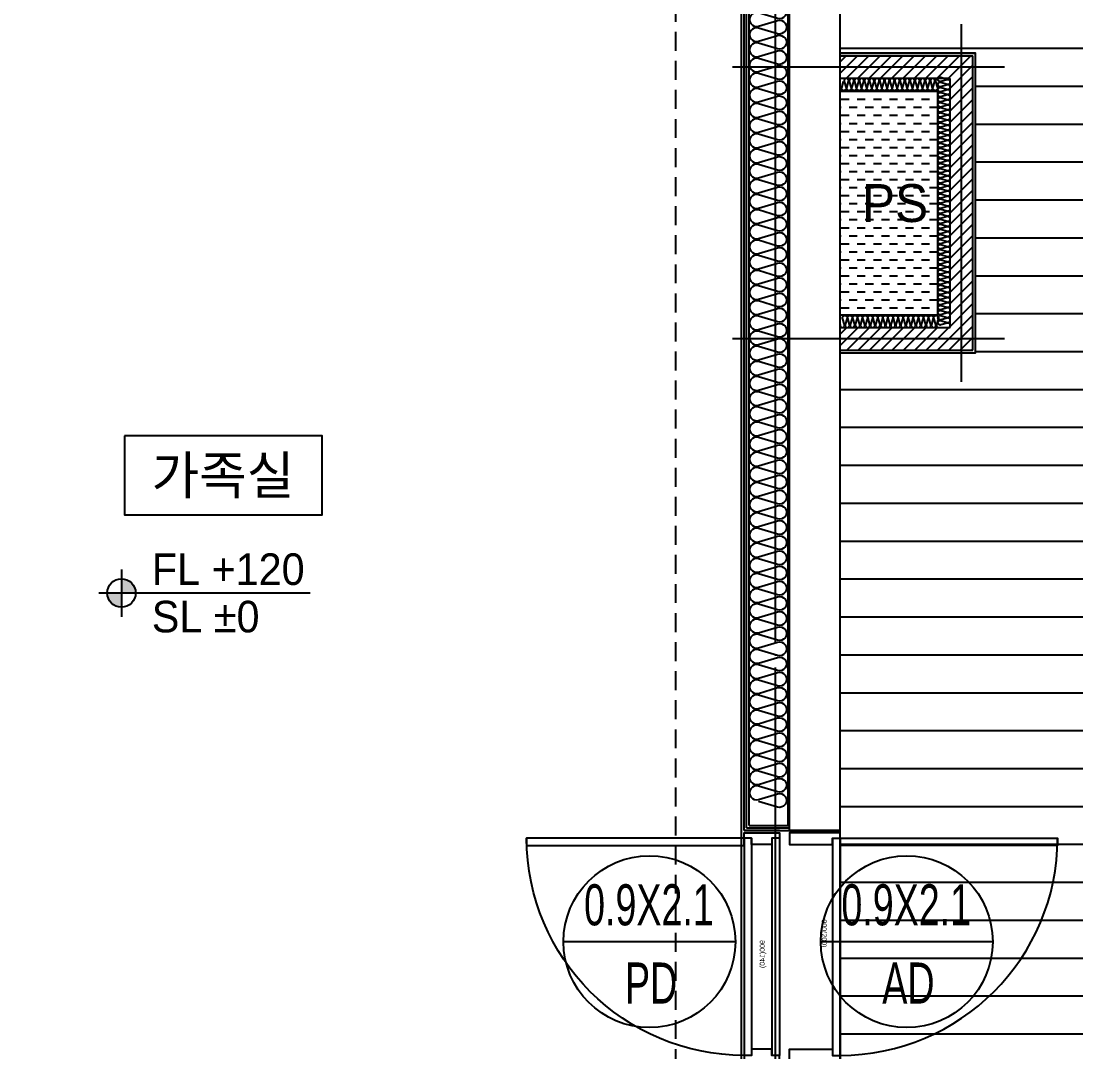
# Model space of a CAD drawing. Header units: millimetres. Extents: x -24416 to 92204, y -190080 to 23760.
# Drawn here: x 77509 to 81682, y -148034 to -143956 of the extents above; entities that cross this region are included whole.
import ezdxf
from ezdxf.enums import TextEntityAlignment as Align
from ezdxf.xclip import XClip

# ---------------------------------------------------------------- set-up
doc = ezdxf.new("R2010")
doc.units = ezdxf.units.MM
doc.header["$LTSCALE"] = 50
doc.header["$XCLIPFRAME"] = 0
for name, pattern in [('AUDIT_D_220706163347-0', [0]), ('CEN', [62, 60, -1, 0, -1]), ('HID', [2.3, 1.5, -0.8])]:
    doc.linetypes.add(name, pattern=pattern)
for name, color, linetype in [('A-SOL252', 252, 'Continuous'), ('A-레벨', 7, 'AUDIT_D_220706163347-0'), ('A-창호부호', 4, 'Continuous'), ('A_HAT', 8, 'Continuous'), ('CEN_CON', 1, 'CEN'), ('CONC', 2, 'Continuous'), ('dan1', 7, 'HID'), ('DOOR', 4, 'Continuous'), ('FIN', 6, 'Continuous'), ('HAT', 5, 'Continuous'), ('INS', 8, 'Continuous'), ('ROM', 7, 'AUDIT_D_220706163347-0'), ('WAL', 3, 'Continuous'), ('WAL_DRY', 7, 'Continuous'), ('실명', 3, 'AUDIT_D_220706163347-0'), ('실명박스', 7, 'AUDIT_D_220706163347-0')]:
    doc.layers.add(name, color=color, linetype=linetype)
doc.layers.add('MC', color=135, linetype='Continuous', plot=False)
doc.layers.add('X - 단위세대$0$0_임시', color=134, linetype='Continuous', plot=False)
doc.styles.add('HAUD01', font='Dotum.ttf')
doc.styles.add('HAUD02', font='Dotum.ttf', dxfattribs={"width": 0.8})

# ---------------------------------------------------------------- blocks, each defined once
blk = doc.blocks.new('WD-900(200)')
at = {"layer": 'DOOR'}
for p, q in [((20, 200), (880, 200)), ((20, 170), (880, 170))]:
    blk.add_line(p, q, dxfattribs=at)
blk.add_lwpolyline([(20, 200), (20, 1060), (50, 1060), (50, 200), (20, 200)], dxfattribs=at)
for points in [[(45, 170), (20, 170), (20, 200), (0, 200), (0, 0), (45, 0)], [(855, 170), (880, 170), (880, 200), (900, 200), (900, 0), (855, 0)]]:
    blk.add_lwpolyline(points, close=True, dxfattribs=at)
blk.add_arc((20, 200), 860, 0, 90, dxfattribs=at)
at = {"layer": 'X - 단위세대$0$0_임시'}
for p, q in [((-10, 0), (-10, 200)), ((910, 0), (910, 200))]:
    blk.add_line(p, q, dxfattribs=at)
at = {"layer": 'X - 단위세대$0$0_임시', "style": 'HAUD02'}
blk.add_text('900(200)', height=20, dxfattribs=at).set_placement((397.3, 135), align=Align.MIDDLE)
blk = doc.blocks.new('insul1')
blk.add_lwpolyline([(0, 0.25, 1.344031), (0.35, 0.25), (0.2, 0.75, -1.344031), (0.55, 0.75), (0.4, 0.25)], format="xyb")
blk = doc.blocks.new('PD-900(140)')
at = {"layer": 'DOOR'}
for p, q in [((20, 140), (880, 140)), ((20, 110), (880, 110)), ((20, 30), (880, 30)), ((20, 0), (880, 0))]:
    blk.add_line(p, q, dxfattribs=at)
blk.add_lwpolyline([(20, 140), (20, 1000), (50, 1000), (50, 140), (20, 140)], dxfattribs=at)
for points in [[(45, 110), (20, 110), (20, 140), (0, 140), (0, 0), (20, 0), (20, 30), (45, 30)], [(855, 110), (880, 110), (880, 140), (900, 140), (900, 0), (880, 0), (880, 30), (855, 30)]]:
    blk.add_lwpolyline(points, close=True, dxfattribs=at)
blk.add_arc((20, 140), 860, 0, 90, dxfattribs=at)
at = {"layer": 'X - 단위세대$0$0_임시'}
for p, q in [((-10, 0), (-10, 140)), ((910, 0), (910, 140))]:
    blk.add_line(p, q, dxfattribs=at)
at = {"layer": 'X - 단위세대$0$0_임시', "style": 'HAUD02'}
blk.add_text('900(140)', height=20, dxfattribs=at).set_placement((479.3, 65.4), align=Align.MIDDLE)
blk = doc.blocks.new('U-131A(확장)2', base_point=(284085.3, -82263.2))
at = {"layer": 'A-SOL252'}
h = blk.add_hatch(dxfattribs=at)
h.set_pattern_fill('DASH', color=256, scale=10, angle=180, style=0)
h.set_pattern_definition([(180, (614248.586, -216021.468), (-31.75, -31.75), [31.75, -31.75])])
h.paths.add_polyline_path([(310290.3, -74183.2), (309905.3, -74183.2), (309905.3, -75068.2), (310290.3, -75068.2)])
at = {"layer": 'A_HAT'}
h = blk.add_hatch(dxfattribs=at)
h.set_pattern_fill('ANSI31', color=256, scale=10, style=0)
h.paths.add_polyline_path([(310430.3, -74043.2), (309905.3, -74043.2), (309905.3, -74133.2), (310340.3, -74133.2), (310340.3, -75118.2), (309905.3, -75118.2), (309905.3, -75208.2), (310430.3, -75208.2)])
at = {"layer": 'HAT', "ltscale": 100}
h = blk.add_hatch(dxfattribs=at)
h.set_pattern_fill('_USER', color=8, scale=150, pattern_type=0)
h.set_pattern_definition([(360, (299020.35, -82263.16), (0, 150), [])])
h.paths.add_polyline_path([(309905.3, -75218.2), (310440.3, -75218.2), (310440.3, -74033.2), (309905.3, -74033.2), (309905.3, -72128.2), (311475.3, -72128.2), (311475.3, -72718.2), (313755.3, -72718.2), (313755.3, -82063.2), (309905.3, -82063.2)])
at = {"layer": 'CEN_CON'}
for p, q in [((309650.3, -82563.2), (309650.3, -71628.2)), ((310385.3, -75333.2), (310385.3, -73918.2)), ((310555.3, -74088.2), (309480.3, -74088.2)), ((310555.3, -75163.2), (309480.3, -75163.2))]:
    blk.add_line(p, q, dxfattribs=at)
at = {"layer": 'CONC'}
for p, q in [((309905.3, -77108.2), (309905.3, -71928.2)), ((309705.3, -77108.2), (309705.3, -72128.2)), ((309905.3, -77108.2), (309705.3, -77108.2))]:
    blk.add_line(p, q, dxfattribs=at)
at = {"layer": 'dan1'}
blk.add_lwpolyline([(288335.3, -80123.2), (288645.3, -80123.2), (288645.3, -81613.2), (295505.3, -81613.2), (295505.3, -77978.2), (299595.3, -77978.2), (299595.3, -81613.2), (309255.3, -81613.2), (309255.3, -73508.2), (308590.3, -73508.2), (308590.3, -72578.2), (305795.3, -72578.2), (305795.4, -75688.2), (305485.3, -75688.2)], dxfattribs=at)
at = {"layer": 'FIN'}
for p, q in [((309905.3, -74033.2), (310440.3, -74033.2)), ((310440.3, -75218.2), (310440.3, -74033.2)), ((309905.3, -75218.2), (310440.3, -75218.2))]:
    blk.add_line(p, q, dxfattribs=at)
at = {"layer": 'HAT', "color": 8, "ltscale": 100}
blk.add_lwpolyline([(309905.3, -75218.2), (310440.3, -75218.2), (310440.3, -74033.2), (309905.3, -74033.2), (309905.3, -72128.2), (311475.3, -72128.2), (311475.3, -72718.2), (313755.3, -72718.2), (313755.3, -82063.2), (309905.3, -82063.2)], close=True, dxfattribs=at)
at = {"layer": 'INS'}
for p, q in [((309700.3, -77088.2), (309700.3, -72998.2)), ((309545.3, -77088.2), (309545.3, -73153.2)), ((309905.3, -74183.2), (310290.3, -74183.2)), ((310290.3, -74183.2), (310290.3, -75068.2)), ((309905.3, -75068.2), (310290.3, -75068.2)), ((309545.3, -77088.2), (309700.3, -77088.2))]:
    blk.add_line(p, q, dxfattribs=at)
for points in [[(310290.3, -74133, 0.463061), (310282.7, -74144.7), (310290.2, -74169.6, -1.34), (310272.7, -74169.6), (310280.2, -74144.7), (310280.2, -74144.7, 1.34), (310262.7, -74144.7), (310270.1, -74169.6, -1.34), (310252.6, -74169.6), (310260.1, -74144.7), (310260.1, -74144.7, 1.34), (310242.6, -74144.7), (310250.1, -74169.6, -1.34), (310232.6, -74169.6), (310240.1, -74144.7), (310240.1, -74144.7, 1.34), (310222.6, -74144.7), (310230, -74169.6, -1.34), (310212.5, -74169.6), (310220, -74144.7), (310220, -74144.7, 1.34), (310202.5, -74144.7), (310210, -74169.6, -1.34), (310192.5, -74169.6), (310199.9, -74144.7), (310199.9, -74144.7, 1.34), (310182.4, -74144.7), (310189.9, -74169.6, -1.34), (310172.4, -74169.6), (310179.9, -74144.7), (310179.9, -74144.7, 1.34), (310162.4, -74144.7), (310169.9, -74169.6, -1.34), (310152.4, -74169.6), (310159.8, -74144.7), (310159.8, -74144.7, 1.34), (310142.3, -74144.7), (310149.8, -74169.6, -1.34), (310132.3, -74169.6), (310139.8, -74144.7), (310139.8, -74144.7, 1.34), (310122.3, -74144.7), (310129.7, -74169.6, -1.34), (310112.2, -74169.6), (310119.7, -74144.7), (310119.7, -74144.7, 1.34), (310102.2, -74144.7), (310109.7, -74169.6, -1.34), (310092.2, -74169.6), (310099.7, -74144.7), (310099.7, -74144.7, 1.34), (310082.2, -74144.7), (310089.6, -74169.6, -1.34), (310072.1, -74169.6), (310079.6, -74144.7), (310079.6, -74144.7, 1.34), (310062.1, -74144.7), (310069.6, -74169.6, -1.34), (310052.1, -74169.6), (310059.5, -74144.7), (310059.5, -74144.7, 1.34), (310042, -74144.7), (310049.5, -74169.6, -1.34), (310032, -74169.6), (310039.5, -74144.7), (310039.5, -74144.7, 1.34), (310022, -74144.7), (310029.5, -74169.6, -1.34), (310012, -74169.6), (310019.4, -74144.7), (310019.4, -74144.7, 1.34), (310001.9, -74144.7), (310009.4, -74169.6, -1.34), (309991.9, -74169.6), (309999.4, -74144.7), (309999.4, -74144.7, 1.34), (309981.9, -74144.7), (309989.3, -74169.6, -1.34), (309971.8, -74169.6), (309979.3, -74144.7), (309979.3, -74144.7, 1.34), (309961.8, -74144.7), (309969.3, -74169.6, -1.34), (309951.8, -74169.6), (309959.3, -74144.7), (309959.3, -74144.7, 1.34), (309941.8, -74144.7), (309949.2, -74169.6, -1.34), (309931.7, -74169.6), (309939.2, -74144.7), (309939.2, -74144.7, 1.34), (309921.7, -74144.7), (309929.2, -74169.6, -1.34), (309911.7, -74169.6), (309919.1, -74144.7)], [(310328.8, -75118.2, 1.34), (310328.8, -75100.7), (310303.9, -75108.1, -1.34), (310303.9, -75090.6), (310328.8, -75098.1), (310328.8, -75098.1, 1.34), (310328.8, -75080.6), (310303.9, -75088.1, -1.34), (310303.9, -75070.6), (310328.8, -75078), (310328.8, -75078, 1.34), (310328.8, -75060.5), (310303.9, -75068, -1.34), (310303.9, -75050.5), (310328.8, -75058), (310328.8, -75058, 1.34), (310328.8, -75040.5), (310303.9, -75048, -1.34), (310303.9, -75030.5), (310328.8, -75037.9), (310328.8, -75037.9, 1.34), (310328.8, -75020.4), (310303.9, -75027.9, -1.34), (310303.9, -75010.4), (310328.8, -75017.9), (310328.8, -75017.9, 1.34), (310328.8, -75000.4), (310303.9, -75007.8, -1.34), (310303.9, -74990.3), (310328.8, -74997.8), (310328.8, -74997.8, 1.34), (310328.8, -74980.3), (310303.9, -74987.8, -1.34), (310303.9, -74970.3), (310328.8, -74977.8), (310328.8, -74977.8, 1.34), (310328.8, -74960.3), (310303.9, -74967.7, -1.34), (310303.9, -74950.2), (310328.8, -74957.7), (310328.8, -74957.7, 1.34), (310328.8, -74940.2), (310303.9, -74947.7, -1.34), (310303.9, -74930.2), (310328.8, -74937.6), (310328.8, -74937.6, 1.34), (310328.8, -74920.1), (310303.9, -74927.6, -1.34), (310303.9, -74910.1), (310328.8, -74917.6), (310328.8, -74917.6, 1.34), (310328.8, -74900.1), (310303.9, -74907.6, -1.34), (310303.9, -74890.1), (310328.8, -74897.5), (310328.8, -74897.5, 1.34), (310328.8, -74880), (310303.9, -74887.5, -1.34), (310303.9, -74870), (310328.8, -74877.5), (310328.8, -74877.5, 1.34), (310328.8, -74860), (310303.9, -74867.4, -1.34), (310303.9, -74849.9), (310328.8, -74857.4), (310328.8, -74857.4, 1.34), (310328.8, -74839.9), (310303.9, -74847.4, -1.34), (310303.9, -74829.9), (310328.8, -74837.4), (310328.8, -74837.4, 1.34), (310328.8, -74819.9), (310303.9, -74827.3, -1.34), (310303.9, -74809.8), (310328.8, -74817.3), (310328.8, -74817.3, 1.34), (310328.8, -74799.8), (310303.9, -74807.3, -1.34), (310303.9, -74789.8), (310328.8, -74797.2), (310328.8, -74797.2, 1.34), (310328.8, -74779.7), (310303.9, -74787.2, -1.34), (310303.9, -74769.7), (310328.8, -74777.2), (310328.8, -74777.2, 1.34), (310328.8, -74759.7), (310303.9, -74767.2, -1.34), (310303.9, -74749.7), (310328.8, -74757.1), (310328.8, -74757.1, 1.34), (310328.8, -74739.6), (310303.9, -74747.1, -1.34), (310303.9, -74729.6), (310328.8, -74737.1), (310328.8, -74737.1, 1.34), (310328.8, -74719.6), (310303.9, -74727, -1.34), (310303.9, -74709.5), (310328.8, -74717), (310328.8, -74717, 1.34), (310328.8, -74699.5), (310303.9, -74707, -1.34), (310303.9, -74689.5), (310328.8, -74697), (310328.8, -74697, 1.34), (310328.8, -74679.5), (310303.9, -74686.9, -1.34), (310303.9, -74669.4), (310328.8, -74676.9), (310328.8, -74676.9, 1.34), (310328.8, -74659.4), (310303.9, -74666.9, -1.34), (310303.9, -74649.4), (310328.8, -74656.8), (310328.8, -74656.8, 1.34), (310328.8, -74639.3), (310303.9, -74646.8, -1.34), (310303.9, -74629.3), (310328.8, -74636.8), (310328.8, -74636.8, 1.34), (310328.8, -74619.3), (310303.9, -74626.8, -1.34), (310303.9, -74609.3), (310328.8, -74616.7), (310328.8, -74616.7, 1.34), (310328.8, -74599.2), (310303.9, -74606.7, -1.34), (310303.9, -74589.2), (310328.8, -74596.7), (310328.8, -74596.7, 1.34), (310328.8, -74579.2), (310303.9, -74586.6, -1.34), (310303.9, -74569.1), (310328.8, -74576.6), (310328.8, -74576.6, 1.34), (310328.8, -74559.1), (310303.9, -74566.6, -1.34), (310303.9, -74549.1), (310328.8, -74556.6), (310328.8, -74556.6, 1.34), (310328.8, -74539.1), (310303.9, -74546.5, -1.34), (310303.9, -74529), (310328.8, -74536.5), (310328.8, -74536.5, 1.34), (310328.8, -74519), (310303.9, -74526.5, -1.34), (310303.9, -74509), (310328.8, -74516.4), (310328.8, -74516.4, 1.34), (310328.8, -74498.9), (310303.9, -74506.4, -1.34), (310303.9, -74488.9), (310328.8, -74496.4), (310328.8, -74496.4, 1.34), (310328.8, -74478.9), (310303.9, -74486.4, -1.34), (310303.9, -74468.9), (310328.8, -74476.3), (310328.8, -74476.3, 1.34), (310328.8, -74458.8), (310303.9, -74466.3, -1.34), (310303.9, -74448.8), (310328.8, -74456.3), (310328.8, -74456.3, 1.34), (310328.8, -74438.8), (310303.9, -74446.2, -1.34), (310303.9, -74428.7), (310328.8, -74436.2), (310328.8, -74436.2, 1.34), (310328.8, -74418.7), (310303.9, -74426.2, -1.34), (310303.9, -74408.7), (310328.8, -74416.2), (310328.8, -74416.2, 1.34), (310328.8, -74398.7), (310303.9, -74406.1, -1.34), (310303.9, -74388.6), (310328.8, -74396.1), (310328.8, -74396.1, 1.34), (310328.8, -74378.6), (310303.9, -74386.1, -1.34), (310303.9, -74368.6), (310328.8, -74376), (310328.8, -74376, 1.34), (310328.8, -74358.5), (310303.9, -74366, -1.34), (310303.9, -74348.5), (310328.8, -74356), (310328.8, -74356, 1.34), (310328.8, -74338.5), (310303.9, -74346, -1.34), (310303.9, -74328.5), (310328.8, -74335.9), (310328.8, -74335.9, 1.34), (310328.8, -74318.4), (310303.9, -74325.9, -1.34), (310303.9, -74308.4), (310328.8, -74315.9), (310328.8, -74315.9, 1.34), (310328.8, -74298.4), (310303.9, -74305.8, -1.34), (310303.9, -74288.3), (310328.8, -74295.8), (310328.8, -74295.8, 1.34), (310328.8, -74278.3), (310303.9, -74285.8, -1.34), (310303.9, -74268.3), (310328.8, -74275.8), (310328.8, -74275.8, 1.34), (310328.8, -74258.3), (310303.9, -74265.7, -1.34), (310303.9, -74248.2), (310328.8, -74255.7), (310328.8, -74255.7, 1.34), (310328.8, -74238.2), (310303.9, -74245.7, -1.34), (310303.9, -74228.2), (310328.8, -74235.6), (310328.8, -74235.6, 1.34), (310328.8, -74218.1), (310303.9, -74225.6, -1.34), (310303.9, -74208.1), (310328.8, -74215.6), (310328.8, -74215.6, 1.34), (310328.8, -74198.1), (310303.9, -74205.6, -1.34), (310303.9, -74188.1), (310328.8, -74195.5), (310328.8, -74195.5, 1.34), (310328.8, -74178), (310303.9, -74185.5, -1.34), (310303.9, -74168), (310328.8, -74175.5), (310328.8, -74175.5, 1.34), (310328.8, -74158), (310303.9, -74165.4, -1.34), (310303.9, -74147.9), (310328.8, -74155.4), (310328.8, -74155.4, 1.34), (310328.8, -74137.9), (310303.9, -74145.4, -1.34), (310303.9, -74127.9), (310328.8, -74135.4)], [(309905.3, -75106.7, 1.34), (309922.8, -75106.7), (309915.4, -75081.8, -1.34), (309932.9, -75081.8), (309925.4, -75106.7), (309925.4, -75106.7, 1.34), (309942.9, -75106.7), (309935.4, -75081.8, -1.34), (309952.9, -75081.8), (309945.5, -75106.7), (309945.5, -75106.7, 1.34), (309963, -75106.7), (309955.5, -75081.8, -1.34), (309973, -75081.8), (309965.5, -75106.7), (309965.5, -75106.7, 1.34), (309983, -75106.7), (309975.5, -75081.8, -1.34), (309993, -75081.8), (309985.6, -75106.7), (309985.6, -75106.7, 1.34), (310003.1, -75106.7), (309995.6, -75081.8, -1.34), (310013.1, -75081.8), (310005.6, -75106.7), (310005.6, -75106.7, 1.34), (310023.1, -75106.7), (310015.7, -75081.8, -1.34), (310033.2, -75081.8), (310025.7, -75106.7), (310025.7, -75106.7, 1.34), (310043.2, -75106.7), (310035.7, -75081.8, -1.34), (310053.2, -75081.8), (310045.7, -75106.7), (310045.7, -75106.7, 1.34), (310063.2, -75106.7), (310055.8, -75081.8, -1.34), (310073.3, -75081.8), (310065.8, -75106.7), (310065.8, -75106.7, 1.34), (310083.3, -75106.7), (310075.8, -75081.8, -1.34), (310093.3, -75081.8), (310085.9, -75106.7), (310085.9, -75106.7, 1.34), (310103.4, -75106.7), (310095.9, -75081.8, -1.34), (310113.4, -75081.8), (310105.9, -75106.7), (310105.9, -75106.7, 1.34), (310123.4, -75106.7), (310115.9, -75081.8, -1.34), (310133.4, -75081.8), (310126, -75106.7), (310126, -75106.7, 1.34), (310143.5, -75106.7), (310136, -75081.8, -1.34), (310153.5, -75081.8), (310146, -75106.7), (310146, -75106.7, 1.34), (310163.5, -75106.7), (310156.1, -75081.8, -1.34), (310173.6, -75081.8), (310166.1, -75106.7), (310166.1, -75106.7, 1.34), (310183.6, -75106.7), (310176.1, -75081.8, -1.34), (310193.6, -75081.8), (310186.1, -75106.7), (310186.1, -75106.7, 1.34), (310203.6, -75106.7), (310196.2, -75081.8, -1.34), (310213.7, -75081.8), (310206.2, -75106.7), (310206.2, -75106.7, 1.34), (310223.7, -75106.7), (310216.2, -75081.8, -1.34), (310233.7, -75081.8), (310226.3, -75106.7), (310226.3, -75106.7, 1.34), (310243.8, -75106.7), (310236.3, -75081.8, -1.34), (310253.8, -75081.8), (310246.3, -75106.7), (310246.3, -75106.7, 1.34), (310263.8, -75106.7), (310256.3, -75081.8, -1.34), (310273.8, -75081.8), (310266.4, -75106.7), (310266.4, -75106.7, 1.34), (310283.9, -75106.7), (310276.4, -75081.8, -1.34), (310293.9, -75081.8), (310286.4, -75106.7), (310286.4, -75106.7, 0.337154), (310290.3, -75117, 0.337154)]]:
    blk.add_lwpolyline(points, format="xyb", dxfattribs=at)
at = {"layer": 'MC'}
blk.add_line((309515.3, -82563.2), (309515.3, -71628.2), dxfattribs=at)
at = {"layer": 'WAL'}
for p, q in [((309905.3, -74043.2), (310430.3, -74043.2)), ((310430.3, -75208.2), (310430.3, -74043.2)), ((310340.3, -74133.2), (309905.3, -74133.2)), ((310340.3, -75118.2), (310340.3, -74133.2)), ((309905.3, -75118.2), (310340.3, -75118.2)), ((309905.3, -75208.2), (310430.3, -75208.2))]:
    blk.add_line(p, q, dxfattribs=at)
at = {"layer": 'WAL_DRY'}
for p, q in [((309525.3, -77108.2), (309525.3, -73173.2)), ((309535.3, -77098.2), (309535.3, -73163.2)), ((309535.3, -77098.2), (309705.3, -77098.2)), ((309525.3, -77108.2), (309705.3, -77108.2))]:
    blk.add_line(p, q, dxfattribs=at)
at = {"layer": 'DOOR', "xscale": -1, "rotation": 90}
blk.add_blockref('PD-900(140)', (309665.3, -77118.2), dxfattribs=at)
at = {"layer": 'DOOR', "rotation": 270}
blk.add_blockref('WD-900(200)', (309705.3, -77118.2), dxfattribs=at)
at = {"layer": 'INS', "xscale": 150, "yscale": 150, "zscale": 150, "rotation": 270, "row_count": 1, "column_count": 64, "row_spacing": 0, "column_spacing": 60}
blk.add_blockref('insul1', (309545.3, -73153.2), dxfattribs=at)
blk = doc.blocks.new('A$C4D377245')
at = {"layer": 'A-창호부호'}
blk.add_line((675.4, 345), (14.6, 345), dxfattribs=at)
blk.add_circle((345, 345), 330.4, dxfattribs=at)
blk = doc.blocks.new('A$Cb33ca4a3')
at = {"layer": 'A-레벨'}
h = blk.add_hatch(color=256, dxfattribs=at)
h.paths.add_polyline_path([(77906.2, -170035), (77906.2, -169978.7), (77850, -169978.7, 0.414214)])
h.paths.add_polyline_path([(77906.2, -169922.5), (77906.2, -169978.7), (77962.5, -169978.7, 0.414214)])
for p, q in [((77906.2, -169885), (77906.2, -170072.5)), ((78653.3, -169978.7), (77816.2, -169978.7))]:
    blk.add_line(p, q, dxfattribs=at)
blk.add_circle((77906.2, -169978.7), 56.2, dxfattribs=at)
at = {"layer": 'A-레벨', "color": 4, "style": 'HAUD01'}
for s, p in [('FL +120', (78026.3, -169946.8)), ('SL %%P0', (78026.3, -170134.5))]:
    blk.add_text(s, height=125, dxfattribs=at).set_placement(p)

msp = doc.modelspace()

# ---------------------------------------------------------------- linework, layer by layer
at = {"layer": '실명박스'}
msp.add_lwpolyline([(77918.4, -145597.2), (77918.4, -145909.7), (78700, -145909.7), (78700, -145597.2)], close=True, dxfattribs=at)

# ---------------------------------------------------------------- block references
ref = msp.add_blockref('U-131A(확장)2', (54928.8, -152313.2))
XClip(ref).set_block_clipping_path([(282739.2818310418, -82563.1562753955), (314255.3468844853, -68838.1562753955)])
at = {"layer": 'A-창호부호'}
msp.add_blockref('A$Cb33ca4a3', (0, 23760), dxfattribs=at)
at = {"layer": 'A-창호부호', "xscale": 1.028985507291509, "yscale": 1.028985507291509, "zscale": 1.028985507291509}
for p in [(79639.7, -147953.3), (80657.5, -147953.3)]:
    msp.add_blockref('A$C4D377245', p, dxfattribs=at)

# ---------------------------------------------------------------- texts
at = {"layer": 'A-창호부호', "color": 6, "style": 'HAUD01', "width": 0.7}
for s, p in [('0.9X2.1', (79992.7, -147452.3)), ('0.9X2.1', (81010.4, -147452.3)), ('PD', (80001.3, -147761.9)), ('AD', (81019, -147761.9))]:
    msp.add_text(s, height=162.5, dxfattribs=at).set_placement(p, align=Align.MIDDLE)
at = {"layer": 'ROM', "color": 3, "style": 'HAUD01'}
msp.add_text('PS', height=150, dxfattribs=at).set_placement((80966.3, -144675.7), align=Align.MIDDLE)
at = {"layer": '실명', "style": 'HAUD01'}
msp.add_text('가족실', height=150, dxfattribs=at).set_placement((78307.8, -145751.2), align=Align.MIDDLE)

doc.saveas('drawing.dxf')
